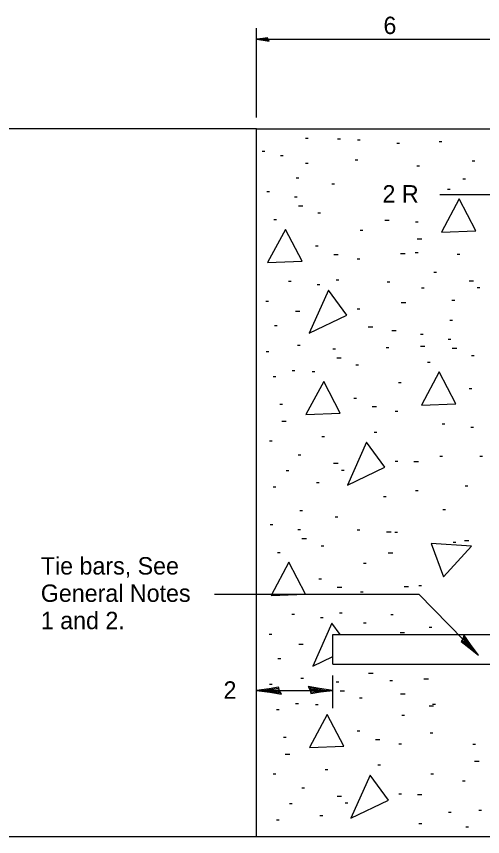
# Model space of a CAD drawing. Extents: x 0 to 2.83, y 0 to 1.83.
# Drawn here: x 0.585 to 0.898, y 0.353 to 0.904 of the extents above; entities that cross this region are included whole.
import ezdxf

# ---------------------------------------------------------------- set-up
doc = ezdxf.new("R2010")
doc.units = 0
for name, color, linetype in [('RD_Pr_Roadway_Dimensions', 7, 'Continuous'), ('RD_Pr_Roadway_Notes', 7, 'Continuous'), ('SH_General_Details', 7, 'Continuous')]:
    doc.layers.add(name, color=color, linetype=linetype)

msp = doc.modelspace()

# ---------------------------------------------------------------- linework, layer by layer
at = {"layer": 'RD_Pr_Roadway_Dimensions'}
for p, q in [((0.74666, 0.83605), (0.74666, 0.89608)), ((0.74666, 0.88858), (0.97176, 0.88858)), ((0.79785, 0.43962), (0.79785, 0.46159)), ((0.74666, 0.45158), (0.79785, 0.45158))]:
    msp.add_line(p, q, dxfattribs=at)
for points in [[(0.75431, 0.88847), (0.75405, 0.88961), (0.75082, 0.88912), (0.74666, 0.88858), (0.7511, 0.88797), (0.75499, 0.88728), (0.75431, 0.88847), (0.75397, 0.88922), (0.74945, 0.88857), (0.75439, 0.8877), (0.75366, 0.88868), (0.75158, 0.88854), (0.75358, 0.88824)], [(0.76196, 0.45136), (0.76145, 0.45364), (0.75498, 0.45266), (0.74666, 0.45158), (0.75554, 0.45036), (0.76332, 0.44899), (0.76196, 0.45136), (0.76128, 0.45287), (0.75225, 0.45157), (0.76212, 0.44983), (0.76066, 0.45178), (0.75651, 0.45151), (0.7605, 0.45091)], [(0.78255, 0.4518), (0.78306, 0.44952), (0.78953, 0.4505), (0.79785, 0.45158), (0.78897, 0.4528), (0.78118, 0.45417), (0.78255, 0.4518), (0.78323, 0.45029), (0.79226, 0.45159), (0.78239, 0.45333), (0.78385, 0.45138), (0.78799, 0.45165), (0.784, 0.45225)]]:
    msp.add_lwpolyline(points, dxfattribs=at)
at = {"layer": 'RD_Pr_Roadway_Notes'}
for p, q in [((0.71833, 0.51609), (0.85565, 0.51609)), ((0.85565, 0.51609), (0.89579, 0.47518))]:
    msp.add_line(p, q, dxfattribs=at)
msp.add_lwpolyline([(0.88523, 0.48626), (0.88396, 0.4843), (0.8892, 0.48037), (0.89579, 0.47518), (0.89044, 0.48238), (0.88596, 0.48889), (0.88523, 0.48626), (0.88463, 0.48472), (0.89189, 0.47918), (0.88621, 0.48744), (0.88584, 0.48504), (0.88894, 0.48226), (0.88657, 0.48553)], dxfattribs=at)
at = {"layer": 'SH_General_Details'}
for p, q in [((0.74666, 0.82855), (0.52155, 0.82855)), ((0.74666, 0.75351), (0.74666, 0.82855)), ((0.74666, 0.82855), (0.92164, 0.82855)), ((0.77951, 0.82229), (0.78131, 0.82229)), ((0.80109, 0.82171), (0.8029, 0.82171)), ((0.81451, 0.82112), (0.81632, 0.82112)), ((0.84077, 0.81879), (0.84257, 0.81879)), ((0.86935, 0.81995), (0.87116, 0.81995)), ((0.75034, 0.81354), (0.75214, 0.81354)), ((0.76259, 0.81062), (0.7644, 0.81062)), ((0.77951, 0.80537), (0.78131, 0.80537)), ((0.81276, 0.8077), (0.81457, 0.8077)), ((0.89152, 0.80712), (0.89333, 0.80712)), ((0.85419, 0.80362), (0.85599, 0.80362)), ((0.77325, 0.79568), (0.77506, 0.79568)), ((0.88511, 0.79487), (0.88691, 0.79487)), ((0.79717, 0.7916), (0.79898, 0.7916)), ((0.87496, 0.78803), (0.87675, 0.78803)), ((0.75341, 0.78635), (0.75522, 0.78635)), ((0.77207, 0.78293), (0.77388, 0.78293)), ((0.86971, 0.78443), (0.92974, 0.78443)), ((0.77478, 0.77692), (0.77778, 0.77692)), ((0.88275, 0.78143), (0.87075, 0.75922)), ((0.89386, 0.76012), (0.88275, 0.78143)), ((0.78767, 0.77212), (0.78948, 0.77212)), ((0.75827, 0.76762), (0.76007, 0.76762)), ((0.83275, 0.76729), (0.83576, 0.76729)), ((0.85334, 0.76612), (0.85514, 0.76612)), ((0.76607, 0.76101), (0.75406, 0.7388)), ((0.77717, 0.7397), (0.76607, 0.76101)), ((0.81619, 0.76042), (0.81799, 0.76042)), ((0.87075, 0.75922), (0.89386, 0.76012)), ((0.85455, 0.75471), (0.85755, 0.75471)), ((0.74666, 0.60344), (0.74666, 0.75351)), ((0.78618, 0.74991), (0.78798, 0.74991)), ((0.79849, 0.7442), (0.80149, 0.7442)), ((0.84337, 0.7448), (0.84637, 0.7448)), ((0.85326, 0.7454), (0.85507, 0.7454)), ((0.8814, 0.74446), (0.88321, 0.74446)), ((0.75406, 0.7388), (0.77717, 0.7397)), ((0.81409, 0.7412), (0.8159, 0.7412)), ((0.79999, 0.72709), (0.80179, 0.72709)), ((0.86565, 0.7322), (0.86745, 0.7322)), ((0.768, 0.72626), (0.76981, 0.72626)), ((0.78725, 0.72392), (0.78906, 0.72392)), ((0.83436, 0.72589), (0.83616, 0.72589)), ((0.85748, 0.7217), (0.85929, 0.7217)), ((0.88935, 0.7265), (0.89235, 0.7265)), ((0.89476, 0.722), (0.89656, 0.722)), ((0.79489, 0.72019), (0.78198, 0.69138)), ((0.80718, 0.70339), (0.79489, 0.72019)), ((0.75283, 0.71284), (0.75464, 0.71284)), ((0.84384, 0.71187), (0.84684, 0.71187)), ((0.8779, 0.71353), (0.87971, 0.71353)), ((0.77267, 0.70609), (0.77567, 0.70609)), ((0.81409, 0.70759), (0.8159, 0.70759)), ((0.78198, 0.69138), (0.80718, 0.70339)), ((0.87652, 0.7), (0.87832, 0.7)), ((0.75867, 0.6965), (0.76047, 0.6965)), ((0.82167, 0.69553), (0.82467, 0.69553)), ((0.83742, 0.6932), (0.84042, 0.6932)), ((0.85668, 0.69067), (0.85849, 0.69067)), ((0.77405, 0.6832), (0.77586, 0.6832)), ((0.85667, 0.6827), (0.85968, 0.6827)), ((0.87534, 0.68725), (0.87714, 0.68725)), ((0.75305, 0.67911), (0.75485, 0.67911)), ((0.79774, 0.68083), (0.79955, 0.68083)), ((0.83376, 0.68172), (0.83557, 0.68172)), ((0.87805, 0.68124), (0.88105, 0.68124)), ((0.80045, 0.67482), (0.80345, 0.67482)), ((0.86154, 0.67194), (0.86333, 0.67194)), ((0.89094, 0.67644), (0.89275, 0.67644)), ((0.77055, 0.66628), (0.77236, 0.66628)), ((0.81335, 0.67002), (0.81515, 0.67002)), ((0.75771, 0.66219), (0.75952, 0.66219)), ((0.78394, 0.66552), (0.78574, 0.66552)), ((0.86933, 0.66533), (0.85733, 0.64312)), ((0.88044, 0.64402), (0.86933, 0.66533)), ((0.79174, 0.65891), (0.77973, 0.6367)), ((0.80284, 0.6376), (0.79174, 0.65891)), ((0.84186, 0.65832), (0.84367, 0.65832)), ((0.88944, 0.65423), (0.89125, 0.65423)), ((0.81185, 0.64781), (0.81365, 0.64781)), ((0.76232, 0.6436), (0.76413, 0.6436)), ((0.82416, 0.6421), (0.82716, 0.6421)), ((0.83976, 0.6391), (0.84157, 0.6391)), ((0.85733, 0.64312), (0.88044, 0.64402)), ((0.77973, 0.6367), (0.80284, 0.6376)), ((0.76353, 0.63219), (0.76653, 0.63219)), ((0.87127, 0.63058), (0.87307, 0.63058)), ((0.89052, 0.62824), (0.89232, 0.62824)), ((0.82566, 0.62499), (0.82746, 0.62499)), ((0.75538, 0.61902), (0.75719, 0.61902)), ((0.79039, 0.62194), (0.79219, 0.62194)), ((0.82056, 0.61809), (0.80765, 0.58928)), ((0.83286, 0.60129), (0.82056, 0.61809)), ((0.77463, 0.60968), (0.77644, 0.60968)), ((0.86976, 0.60877), (0.87157, 0.60877)), ((0.8966, 0.60877), (0.89841, 0.60877)), ((0.74666, 0.35343), (0.74666, 0.60344)), ((0.79834, 0.60399), (0.80134, 0.60399)), ((0.80765, 0.58928), (0.83286, 0.60129)), ((0.83976, 0.60549), (0.84157, 0.60549)), ((0.85236, 0.60518), (0.85537, 0.60518)), ((0.76647, 0.59918), (0.76827, 0.59918)), ((0.80375, 0.59948), (0.80555, 0.59948)), ((0.78689, 0.59101), (0.78869, 0.59101)), ((0.75771, 0.5881), (0.75952, 0.5881)), ((0.85339, 0.58577), (0.8552, 0.58577)), ((0.88668, 0.58893), (0.88849, 0.58893)), ((0.83189, 0.58168), (0.83369, 0.58168)), ((0.87181, 0.57297), (0.87361, 0.57297)), ((0.77559, 0.57223), (0.77739, 0.57223)), ((0.79951, 0.56815), (0.80131, 0.56815)), ((0.75575, 0.5629), (0.75755, 0.5629)), ((0.77441, 0.55948), (0.77621, 0.55948)), ((0.81409, 0.5594), (0.8159, 0.5594)), ((0.83399, 0.55796), (0.83699, 0.55796)), ((0.83939, 0.55767), (0.8412, 0.55767)), ((0.77711, 0.55347), (0.78011, 0.55347)), ((0.87871, 0.55106), (0.88051, 0.55106)), ((0.88622, 0.55226), (0.88922, 0.55226)), ((0.79001, 0.54867), (0.79182, 0.54867)), ((0.864, 0.55017), (0.87229, 0.52778)), ((0.89101, 0.54836), (0.864, 0.55017)), ((0.87229, 0.52778), (0.89101, 0.54836)), ((0.76061, 0.54417), (0.7624, 0.54417)), ((0.83509, 0.54384), (0.83809, 0.54384)), ((0.7684, 0.53756), (0.7564, 0.51535)), ((0.77951, 0.51625), (0.7684, 0.53756)), ((0.81852, 0.53697), (0.82033, 0.53697)), ((0.78851, 0.52646), (0.79032, 0.52646)), ((0.80082, 0.52075), (0.80382, 0.52075)), ((0.81643, 0.51775), (0.81823, 0.51775)), ((0.8457, 0.52135), (0.8487, 0.52135)), ((0.8556, 0.52195), (0.8574, 0.52195)), ((0.7564, 0.51535), (0.77951, 0.51625)), ((0.77034, 0.50281), (0.77214, 0.50281)), ((0.80232, 0.50364), (0.80413, 0.50364)), ((0.8367, 0.50244), (0.83849, 0.50244)), ((0.79722, 0.49674), (0.78431, 0.46793)), ((0.78959, 0.50047), (0.79139, 0.50047)), ((0.80284, 0.48906), (0.79722, 0.49674)), ((0.81839, 0.49694), (0.8202, 0.49694)), ((0.84306, 0.49039), (0.84606, 0.49039)), ((0.8625, 0.49403), (0.86431, 0.49403)), ((0.75517, 0.48939), (0.75697, 0.48939)), ((0.79785, 0.46906), (0.79785, 0.48906)), ((0.79785, 0.48906), (0.99668, 0.48906)), ((0.775, 0.48264), (0.778, 0.48264)), ((0.78431, 0.46793), (0.79785, 0.47438)), ((0.761, 0.47305), (0.76281, 0.47305)), ((0.79785, 0.46906), (0.99668, 0.46906)), ((0.82187, 0.46306), (0.82488, 0.46306)), ((0.77638, 0.45975), (0.77819, 0.45975)), ((0.80008, 0.45738), (0.80188, 0.45738)), ((0.8361, 0.45827), (0.8379, 0.45827)), ((0.85901, 0.45925), (0.86201, 0.45925)), ((0.75538, 0.45566), (0.75719, 0.45566)), ((0.80279, 0.45137), (0.80579, 0.45137)), ((0.81568, 0.44657), (0.81749, 0.44657)), ((0.84336, 0.44923), (0.84637, 0.44923)), ((0.77288, 0.44283), (0.77469, 0.44283)), ((0.78628, 0.44207), (0.78807, 0.44207)), ((0.86251, 0.44116), (0.86551, 0.44116)), ((0.86491, 0.44237), (0.86671, 0.44237)), ((0.76005, 0.43874), (0.76186, 0.43874)), ((0.79407, 0.43546), (0.78207, 0.41325)), ((0.80518, 0.41415), (0.79407, 0.43546)), ((0.8442, 0.43487), (0.846, 0.43487)), ((0.81418, 0.42436), (0.81599, 0.42436)), ((0.76466, 0.42015), (0.76646, 0.42015)), ((0.82649, 0.41865), (0.82949, 0.41865)), ((0.86331, 0.42299), (0.86512, 0.42299)), ((0.78207, 0.41325), (0.80518, 0.41415)), ((0.8421, 0.41565), (0.8439, 0.41565)), ((0.89184, 0.41549), (0.89365, 0.41549)), ((0.76587, 0.40874), (0.76887, 0.40874)), ((0.89305, 0.40408), (0.89605, 0.40408)), ((0.79272, 0.39849), (0.79453, 0.39849)), ((0.82799, 0.40154), (0.8298, 0.40154)), ((0.75772, 0.39557), (0.75952, 0.39557)), ((0.8229, 0.39464), (0.80998, 0.36583)), ((0.83519, 0.37784), (0.8229, 0.39464)), ((0.8637, 0.39554), (0.86551, 0.39554)), ((0.8849, 0.3909), (0.88671, 0.3909)), ((0.77697, 0.38623), (0.77878, 0.38623)), ((0.80068, 0.38054), (0.80368, 0.38054)), ((0.8421, 0.38204), (0.8439, 0.38204)), ((0.8547, 0.38173), (0.8577, 0.38173)), ((0.7688, 0.37573), (0.77061, 0.37573)), ((0.80608, 0.37603), (0.80789, 0.37603)), ((0.80998, 0.36583), (0.83519, 0.37784)), ((0.87557, 0.3699), (0.87737, 0.3699)), ((0.89599, 0.37107), (0.89779, 0.37107)), ((0.74666, 0.35343), (0.74666, 0.36843)), ((0.76005, 0.36465), (0.76186, 0.36465)), ((0.78922, 0.36756), (0.79103, 0.36756)), ((0.85573, 0.36232), (0.85754, 0.36232)), ((0.88723, 0.35998), (0.88904, 0.35998)), ((0.52155, 0.35343), (0.74666, 0.35343)), ((0.74666, 0.35343), (0.99668, 0.35343))]:
    msp.add_line(p, q, dxfattribs=at)

# ---------------------------------------------------------------- texts
at = {"layer": 'RD_Pr_Roadway_Dimensions'}
for s, p in [('6', (0.83186, 0.89213)), ('2', (0.72442, 0.44597))]:
    msp.add_text(s, height=0.01167, dxfattribs=at).set_placement(p)
at = {"layer": 'RD_Pr_Roadway_Notes'}
for s, height, p in [('Tie bars, See', 0.0116667, (0.60169, 0.52932)), ('General Notes ', 0.0116667, (0.60169, 0.51099)), ('1 and 2.', 0.011667, (0.60169, 0.49266))]:
    msp.add_text(s, height=height, dxfattribs=at).set_placement(p)
at = {"layer": 'SH_General_Details'}
msp.add_text('2 R', height=0.011667, dxfattribs=at).set_placement((0.83121, 0.77904))

doc.saveas('drawing.dxf')
